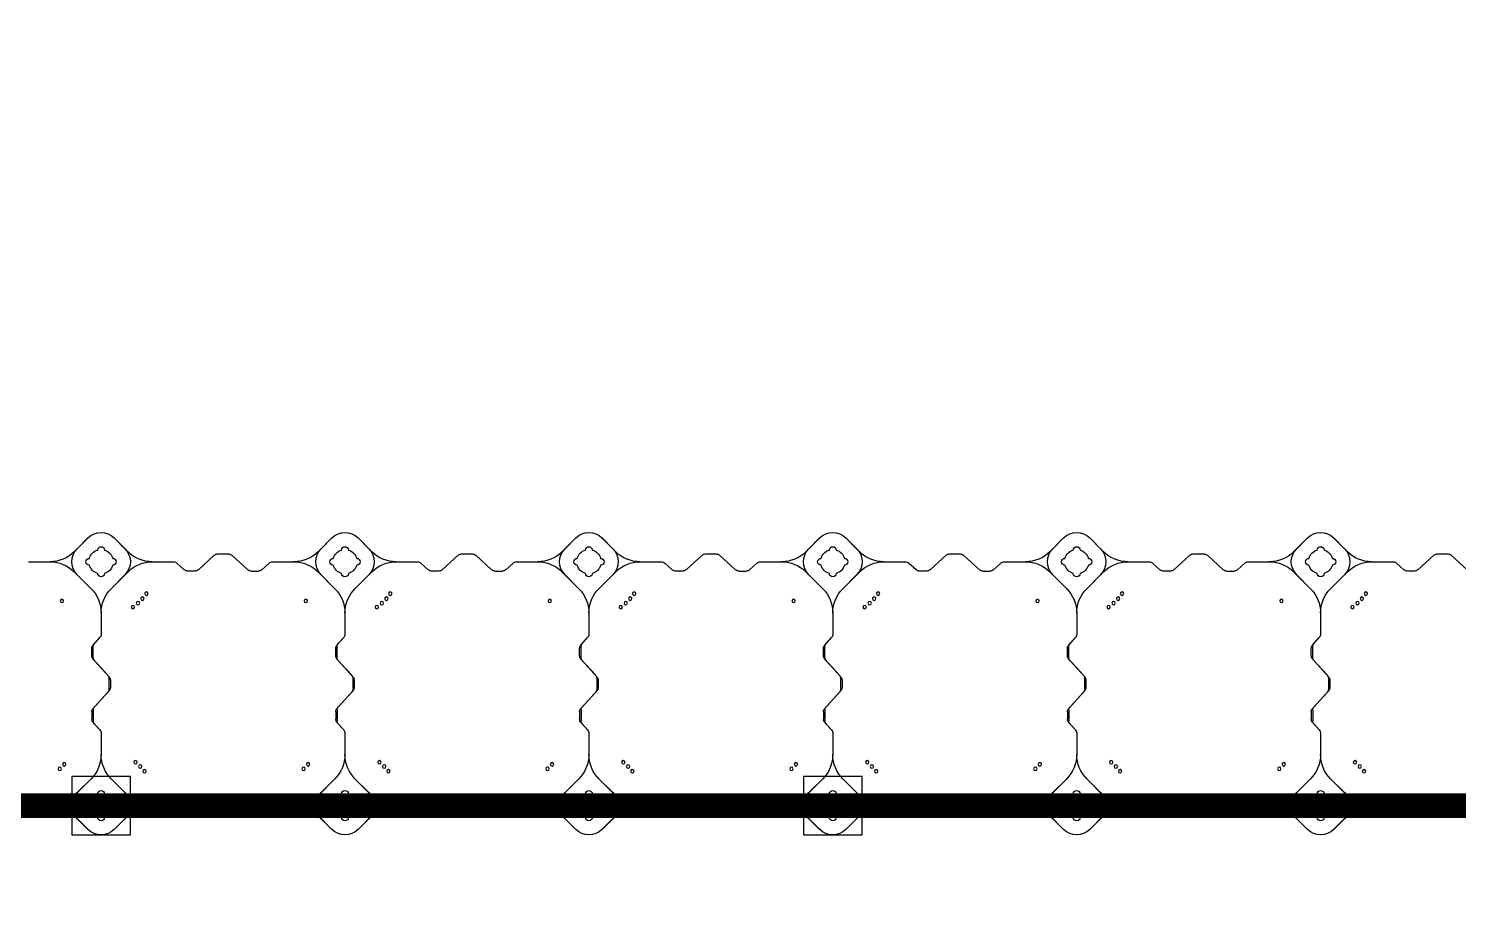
# Model space of a CAD drawing. Header units: millimetres. Extents: x -1612139 to -1260738, y 1141106 to 1536160.
# Drawn here: x -1284550 to -1281618, y 1185696 to 1187524 of the extents above; entities that cross this region are included whole.
import ezdxf

# ---------------------------------------------------------------- set-up
doc = ezdxf.new("R2010")
doc.units = ezdxf.units.MM
doc.header["$LTSCALE"] = 10
doc.layers.get('0').update_dxf_attribs({"linetype": 'CONTINUOUS'})
doc.layers.add('W-FLOAT_BOWL浮筒', color=253, linetype='CONTINUOUS')

# ---------------------------------------------------------------- blocks, each defined once
blk = doc.blocks.new('橙色')
at = {"layer": 'W-FLOAT_BOWL浮筒', "color": 30}
for p, q in [((2973.2, 548.8), (2944.8, 520.5)), ((2951.2, 526.9), (2973.1, 548.8)), ((3026.8, 548.8), (3055.2, 520.5)), ((3026.9, 548.8), (3048.8, 526.9)), ((3473.2, 548.8), (3444.8, 520.5)), ((3451.2, 526.9), (3473.1, 548.8)), ((3526.8, 548.8), (3555.2, 520.5)), ((3526.9, 548.8), (3548.8, 526.9)), ((3973.2, 548.8), (3944.8, 520.5)), ((3951.2, 526.9), (3973.1, 548.8)), ((4026.8, 548.8), (4055.2, 520.5)), ((4026.9, 548.8), (4048.8, 526.9)), ((4473.2, 548.8), (4444.8, 520.5)), ((4451.2, 526.9), (4473.1, 548.8)), ((4526.8, 548.8), (4555.2, 520.5)), ((4526.9, 548.8), (4548.8, 526.9)), ((4973.2, 548.8), (4944.8, 520.5)), ((4951.2, 526.9), (4973.1, 548.8)), ((5026.8, 548.8), (5055.2, 520.5)), ((5026.9, 548.8), (5048.8, 526.9)), ((5473.2, 548.8), (5444.8, 520.5)), ((5451.2, 526.9), (5473.1, 548.8)), ((5526.8, 548.8), (5555.2, 520.5)), ((5526.9, 548.8), (5548.8, 526.9)), ((2851.5, 500), (2895.3, 500)), ((3104.6, 500), (3148.5, 500)), ((3167.1, 513.4), (3155.3, 502.6)), ((3196.1, 516), (3173.9, 516)), ((3202.9, 513.4), (3235.6, 483.6)), ((3297.1, 513.4), (3264.4, 483.6)), ((3303.9, 516), (3326.1, 516)), ((3332.9, 513.4), (3344.7, 502.6)), ((3351.5, 500), (3395.3, 500)), ((3604.6, 500), (3648.5, 500)), ((3667.1, 513.4), (3655.3, 502.6)), ((3696.1, 516), (3673.9, 516)), ((3702.9, 513.4), (3735.6, 483.6)), ((3797.1, 513.4), (3764.4, 483.6)), ((3803.9, 516), (3826.1, 516)), ((3832.9, 513.4), (3844.7, 502.6)), ((3851.5, 500), (3895.3, 500)), ((4104.6, 500), (4148.5, 500)), ((4167.1, 513.4), (4155.3, 502.6)), ((4196.1, 516), (4173.9, 516)), ((4202.9, 513.4), (4235.6, 483.6)), ((4297.1, 513.4), (4264.4, 483.6)), ((4303.9, 516), (4326.1, 516)), ((4332.9, 513.4), (4344.7, 502.6)), ((4351.5, 500), (4395.3, 500)), ((4604.6, 500), (4648.5, 500)), ((4667.1, 513.4), (4655.3, 502.6)), ((4696.1, 516), (4673.9, 516)), ((4702.9, 513.4), (4735.6, 483.6)), ((4797.1, 513.4), (4764.4, 483.6)), ((4803.9, 516), (4826.1, 516)), ((4832.9, 513.4), (4844.7, 502.6)), ((4851.5, 500), (4895.3, 500)), ((5104.6, 500), (5148.5, 500)), ((5167.1, 513.4), (5155.3, 502.6)), ((5196.1, 516), (5173.9, 516)), ((5202.9, 513.4), (5235.6, 483.6)), ((5297.1, 513.4), (5264.4, 483.6)), ((5303.9, 516), (5326.1, 516)), ((5332.9, 513.4), (5344.7, 502.6)), ((5351.5, 500), (5395.3, 500)), ((5604.6, 500), (5648.5, 500)), ((5667.1, 513.4), (5655.3, 502.6)), ((5696.1, 516), (5673.9, 516)), ((5702.9, 513.4), (5735.6, 483.6)), ((5797.1, 513.4), (5764.4, 483.6)), ((2979.5, 444.8), (2944.8, 479.5)), ((2951.2, 473.2), (2979.5, 444.8)), ((3020.5, 444.8), (3055.2, 479.5)), ((3048.8, 473.2), (3020.5, 444.8)), ((3242.4, 481), (3257.6, 481)), ((3479.5, 444.8), (3444.8, 479.5)), ((3451.2, 473.2), (3479.5, 444.8)), ((3520.5, 444.8), (3555.2, 479.5)), ((3548.8, 473.2), (3520.5, 444.8)), ((3742.4, 481), (3757.6, 481)), ((3979.5, 444.8), (3944.8, 479.5)), ((3951.2, 473.2), (3979.5, 444.8)), ((4020.5, 444.8), (4055.2, 479.5)), ((4048.8, 473.2), (4020.5, 444.8)), ((4242.4, 481), (4257.6, 481)), ((4479.5, 444.8), (4444.8, 479.5)), ((4451.2, 473.2), (4479.5, 444.8)), ((4520.5, 444.8), (4555.2, 479.5)), ((4548.8, 473.2), (4520.5, 444.8)), ((4742.4, 481), (4757.6, 481)), ((4979.5, 444.8), (4944.8, 479.5)), ((4951.2, 473.2), (4979.5, 444.8)), ((5020.5, 444.8), (5055.2, 479.5)), ((5048.8, 473.2), (5020.5, 444.8)), ((5242.4, 481), (5257.6, 481)), ((5479.5, 444.8), (5444.8, 479.5)), ((5451.2, 473.2), (5479.5, 444.8)), ((5520.5, 444.8), (5555.2, 479.5)), ((5548.8, 473.2), (5520.5, 444.8)), ((5742.4, 481), (5757.6, 481)), ((3000, 351.3), (3000, 395.4)), ((3000, 351.5), (3000, 395.4)), ((3500, 351.3), (3500, 395.4)), ((3500, 351.5), (3500, 395.4)), ((4000, 351.3), (4000, 395.4)), ((4000, 351.5), (4000, 395.4)), ((4500, 351.3), (4500, 395.4)), ((4500, 351.5), (4500, 395.4)), ((5000, 351.3), (5000, 395.4)), ((5000, 351.5), (5000, 395.4)), ((5500, 351.3), (5500, 395.4)), ((5500, 351.5), (5500, 395.4)), ((2981, 307.4), (2981, 322.6)), ((2983.6, 329.4), (2997.4, 344.5)), ((2984, 303.9), (2984, 326.1)), ((2986.6, 332.9), (2997.4, 344.7)), ((3481, 307.4), (3481, 322.6)), ((3483.6, 329.4), (3497.4, 344.5)), ((3484, 303.9), (3484, 326.1)), ((3486.6, 332.9), (3497.4, 344.7)), ((3981, 307.4), (3981, 322.6)), ((3983.6, 329.4), (3997.4, 344.5)), ((3984, 303.9), (3984, 326.1)), ((3986.6, 332.9), (3997.4, 344.7)), ((4481, 307.4), (4481, 322.6)), ((4483.6, 329.4), (4497.4, 344.5)), ((4484, 303.9), (4484, 326.1)), ((4486.6, 332.9), (4497.4, 344.7)), ((4981, 307.4), (4981, 322.6)), ((4983.6, 329.4), (4997.4, 344.5)), ((4984, 303.9), (4984, 326.1)), ((4986.6, 332.9), (4997.4, 344.7)), ((5481, 307.4), (5481, 322.6)), ((5483.6, 329.4), (5497.4, 344.5)), ((5484, 303.9), (5484, 326.1)), ((5486.6, 332.9), (5497.4, 344.7)), ((2983.6, 300.6), (3013.4, 267.9)), ((2986.6, 297.1), (3016.4, 264.4)), ((3483.6, 300.6), (3513.4, 267.9)), ((3486.6, 297.1), (3516.4, 264.4)), ((3983.6, 300.6), (4013.4, 267.9)), ((3986.6, 297.1), (4016.4, 264.4)), ((4483.6, 300.6), (4513.4, 267.9)), ((4486.6, 297.1), (4516.4, 264.4)), ((4983.6, 300.6), (5013.4, 267.9)), ((4986.6, 297.1), (5016.4, 264.4)), ((5483.6, 300.6), (5513.4, 267.9)), ((5486.6, 297.1), (5516.4, 264.4)), ((2986.6, 202.9), (3016.4, 235.6)), ((3016, 238.9), (3016, 261.1)), ((3019, 242.4), (3019, 257.6)), ((3486.6, 202.9), (3516.4, 235.6)), ((3516, 238.9), (3516, 261.1)), ((3519, 242.4), (3519, 257.6)), ((3986.6, 202.9), (4016.4, 235.6)), ((4016, 238.9), (4016, 261.1)), ((4019, 242.4), (4019, 257.6)), ((4486.6, 202.9), (4516.4, 235.6)), ((4516, 238.9), (4516, 261.1)), ((4519, 242.4), (4519, 257.6)), ((4986.6, 202.9), (5016.4, 235.6)), ((5016, 238.9), (5016, 261.1)), ((5019, 242.4), (5019, 257.6)), ((5486.6, 202.9), (5516.4, 235.6)), ((5516, 238.9), (5516, 261.1)), ((5519, 242.4), (5519, 257.6)), ((2983.6, 199.4), (3013.4, 232.1)), ((3483.6, 199.4), (3513.4, 232.1)), ((3983.6, 199.4), (4013.4, 232.1)), ((4483.6, 199.4), (4513.4, 232.1)), ((4983.6, 199.4), (5013.4, 232.1)), ((5483.6, 199.4), (5513.4, 232.1)), ((2981, 192.6), (2981, 177.4)), ((2984, 196.1), (2984, 173.9)), ((3481, 192.6), (3481, 177.4)), ((3484, 196.1), (3484, 173.9)), ((3981, 192.6), (3981, 177.4)), ((3984, 196.1), (3984, 173.9)), ((4481, 192.6), (4481, 177.4)), ((4484, 196.1), (4484, 173.9)), ((4981, 192.6), (4981, 177.4)), ((4984, 196.1), (4984, 173.9)), ((5481, 192.6), (5481, 177.4)), ((5484, 196.1), (5484, 173.9)), ((2983.6, 170.6), (2997.4, 155.5)), ((2986.6, 167.1), (2997.4, 155.3)), ((3000, 104.7), (3000, 148.7)), ((3000, 104.7), (3000, 148.5)), ((3483.6, 170.6), (3497.4, 155.5)), ((3486.6, 167.1), (3497.4, 155.3)), ((3500, 104.7), (3500, 148.7)), ((3500, 104.7), (3500, 148.5)), ((3983.6, 170.6), (3997.4, 155.5)), ((3986.6, 167.1), (3997.4, 155.3)), ((4000, 104.7), (4000, 148.7)), ((4000, 104.7), (4000, 148.5)), ((4483.6, 170.6), (4497.4, 155.5)), ((4486.6, 167.1), (4497.4, 155.3)), ((4500, 104.7), (4500, 148.7)), ((4500, 104.7), (4500, 148.5)), ((4983.6, 170.6), (4997.4, 155.5)), ((4986.6, 167.1), (4997.4, 155.3)), ((5000, 104.7), (5000, 148.7)), ((5000, 104.7), (5000, 148.5)), ((5483.6, 170.6), (5497.4, 155.5)), ((5486.6, 167.1), (5497.4, 155.3)), ((5500, 104.7), (5500, 148.7)), ((5500, 104.7), (5500, 148.5)), ((2944.8, 20.5), (2979.5, 55.2)), ((2951.2, 26.8), (2979.5, 55.2)), ((3048.8, 26.8), (3020.5, 55.2)), ((3055.2, 20.5), (3020.5, 55.2)), ((3444.8, 20.5), (3479.5, 55.2)), ((3451.2, 26.8), (3479.5, 55.2)), ((3548.8, 26.8), (3520.5, 55.2)), ((3555.2, 20.5), (3520.5, 55.2)), ((3944.8, 20.5), (3979.5, 55.2)), ((3951.2, 26.8), (3979.5, 55.2)), ((4048.8, 26.8), (4020.5, 55.2)), ((4055.2, 20.5), (4020.5, 55.2)), ((4444.8, 20.5), (4479.5, 55.2)), ((4451.2, 26.8), (4479.5, 55.2)), ((4548.8, 26.8), (4520.5, 55.2)), ((4555.2, 20.5), (4520.5, 55.2)), ((4944.8, 20.5), (4979.5, 55.2)), ((4951.2, 26.8), (4979.5, 55.2)), ((5048.8, 26.8), (5020.5, 55.2)), ((5055.2, 20.5), (5020.5, 55.2)), ((5444.8, 20.5), (5479.5, 55.2)), ((5451.2, 26.8), (5479.5, 55.2)), ((5548.8, 26.8), (5520.5, 55.2)), ((5555.2, 20.5), (5520.5, 55.2)), ((2851.3, 0), (2895.3, 0)), ((3104.6, 0), (3148.7, 0)), ((3170.6, 16.4), (3155.5, 2.6)), ((3192.6, 19), (3177.4, 19)), ((3199.4, 16.4), (3232.1, -13.4)), ((3300.6, 16.4), (3267.9, -13.4)), ((3307.4, 19), (3322.6, 19)), ((3329.4, 16.4), (3344.5, 2.6)), ((3351.3, 0), (3395.3, 0)), ((3604.6, 0), (3648.7, 0)), ((3670.6, 16.4), (3655.5, 2.6)), ((3692.6, 19), (3677.4, 19)), ((3699.4, 16.4), (3732.1, -13.4)), ((3800.6, 16.4), (3767.9, -13.4)), ((3807.4, 19), (3822.6, 19)), ((3829.4, 16.4), (3844.5, 2.6)), ((3851.3, 0), (3895.3, 0)), ((4104.6, 0), (4148.7, 0)), ((4170.6, 16.4), (4155.5, 2.6)), ((4192.6, 19), (4177.4, 19)), ((4199.4, 16.4), (4232.1, -13.4)), ((4300.6, 16.4), (4267.9, -13.4)), ((4307.4, 19), (4322.6, 19)), ((4329.4, 16.4), (4344.5, 2.6)), ((4351.3, 0), (4395.3, 0)), ((4604.6, 0), (4648.7, 0)), ((4670.6, 16.4), (4655.5, 2.6)), ((4692.6, 19), (4677.4, 19)), ((4699.4, 16.4), (4732.1, -13.4)), ((4800.6, 16.4), (4767.9, -13.4)), ((4807.4, 19), (4822.6, 19)), ((4829.4, 16.4), (4844.5, 2.6)), ((4851.3, 0), (4895.3, 0)), ((5104.6, 0), (5148.7, 0)), ((5170.6, 16.4), (5155.5, 2.6)), ((5192.6, 19), (5177.4, 19)), ((5199.4, 16.4), (5232.1, -13.4)), ((5300.6, 16.4), (5267.9, -13.4)), ((5307.4, 19), (5322.6, 19)), ((5329.4, 16.4), (5344.5, 2.6)), ((5351.3, 0), (5395.3, 0)), ((5604.6, 0), (5648.7, 0)), ((5670.6, 16.4), (5655.5, 2.6)), ((5692.6, 19), (5677.4, 19)), ((5699.4, 16.4), (5732.1, -13.4)), ((5800.6, 16.4), (5767.9, -13.4)), ((2973.2, -48.8), (2944.8, -20.5)), ((2973.1, -48.8), (2951.2, -26.9)), ((3026.8, -48.8), (3055.2, -20.5)), ((3048.8, -26.9), (3026.9, -48.8)), ((3238.9, -16), (3261.1, -16)), ((3473.2, -48.8), (3444.8, -20.5)), ((3473.1, -48.8), (3451.2, -26.9)), ((3526.8, -48.8), (3555.2, -20.5)), ((3548.8, -26.9), (3526.9, -48.8)), ((3738.9, -16), (3761.1, -16)), ((3973.2, -48.8), (3944.8, -20.5)), ((3973.1, -48.8), (3951.2, -26.9)), ((4026.8, -48.8), (4055.2, -20.5)), ((4048.8, -26.9), (4026.9, -48.8)), ((4238.9, -16), (4261.1, -16)), ((4473.2, -48.8), (4444.8, -20.5)), ((4473.1, -48.8), (4451.2, -26.9)), ((4526.8, -48.8), (4555.2, -20.5)), ((4548.8, -26.9), (4526.9, -48.8)), ((4738.9, -16), (4761.1, -16)), ((4973.2, -48.8), (4944.8, -20.5)), ((4973.1, -48.8), (4951.2, -26.9)), ((5026.8, -48.8), (5055.2, -20.5)), ((5048.8, -26.9), (5026.9, -48.8)), ((5238.9, -16), (5261.1, -16)), ((5473.2, -48.8), (5444.8, -20.5)), ((5473.1, -48.8), (5451.2, -26.9)), ((5526.8, -48.8), (5555.2, -20.5)), ((5548.8, -26.9), (5526.9, -48.8)), ((5738.9, -16), (5761.1, -16))]:
    blk.add_line(p, q, dxfattribs=at)
for centre in [(2915.2, 424.4), (2924.4, 415.2), (3070.6, 411), (3080.3, 419.7), (3089, 429.4), (3415.2, 424.4), (3424.4, 415.2), (3570.6, 411), (3580.3, 419.7), (3589, 429.4), (3915.2, 424.4), (3924.4, 415.2), (4070.6, 411), (4080.3, 419.7), (4089, 429.4), (4415.2, 424.4), (4424.4, 415.2), (4570.6, 411), (4580.3, 419.7), (4589, 429.4), (4915.2, 424.4), (4924.4, 415.2), (5070.6, 411), (5080.3, 419.7), (5089, 429.4), (5415.2, 424.4), (5424.4, 415.2), (5570.6, 411), (5580.3, 419.7), (5589, 429.4), (3065.3, 92.9), (3075.6, 84.8), (3565.3, 92.9), (3575.6, 84.8), (4065.3, 92.9), (4075.6, 84.8), (4565.3, 92.9), (4575.6, 84.8), (5065.3, 92.9), (5075.6, 84.8), (5565.3, 92.9), (5575.6, 84.8), (2919.7, 80.3), (3084.8, 75.6), (3092.9, 65.3), (3419.7, 80.3), (3584.8, 75.6), (3592.9, 65.3), (3919.7, 80.3), (4084.8, 75.6), (4092.9, 65.3), (4419.7, 80.3), (4584.8, 75.6), (4592.9, 65.3), (4919.7, 80.3), (5084.8, 75.6), (5092.9, 65.3), (5419.7, 80.3), (5584.8, 75.6), (5592.9, 65.3)]:
    blk.add_circle(centre, 3.5, dxfattribs=at)
for centre, radius, start, end in [((3000, 522), 38, 45, 135), ((3000, 522), 38, 45, 135), ((3500, 522), 38, 45, 135), ((3500, 522), 38, 45, 135), ((4000, 522), 38, 45, 135), ((4000, 522), 38, 45, 135), ((4500, 522), 38, 45, 135), ((4500, 522), 38, 45, 135), ((5000, 522), 38, 45, 135), ((5000, 522), 38, 45, 135), ((5500, 522), 38, 45, 135), ((5500, 522), 38, 45, 135), ((3000, 524), 7, 0, 180), ((3000, 524), 7, 0, 180), ((3500, 524), 7, 0, 180), ((3500, 524), 7, 0, 180), ((4000, 524), 7, 0, 180), ((4000, 524), 7, 0, 180), ((4500, 524), 7, 0, 180), ((4500, 524), 7, 0, 180), ((5000, 524), 7, 0, 180), ((5000, 524), 7, 0, 180), ((5500, 524), 7, 0, 180), ((5500, 524), 7, 0, 180), ((2851.5, 510), 10, 227.7263, 270), ((2895.3, 570), 70, 270, 315), ((2895.3, 430), 70, 45, 90), ((2978, 500), 38, 135, 225), ((2976, 500), 7, 90, 270), ((2976, 500), 7, 90, 270), ((3000, 500), 25, 106.2602, 163.7398), ((3000, 500), 25, 106.2602, 163.7398), ((3000, 500), 25, 16.2602, 73.7398), ((3000, 500), 25, 16.2602, 73.7398), ((3024, 500), 7, 270, 90), ((3024, 500), 7, 270, 90), ((3022, 500), 38, 315, 45), ((3104.7, 570), 70, 225, 270), ((3104.7, 430), 70, 90, 135), ((3148.5, 510), 10, 270, 312.2737), ((3173.9, 506), 10, 90, 132.2737), ((3196.1, 506), 10, 47.7263, 90), ((3303.9, 506), 10, 90, 132.2737), ((3326.1, 506), 10, 47.7263, 90), ((3351.5, 510), 10, 227.7263, 270), ((3395.3, 570), 70, 270, 315), ((3395.3, 430), 70, 45, 90), ((3478, 500), 38, 135, 225), ((3476, 500), 7, 90, 270), ((3476, 500), 7, 90, 270), ((3500, 500), 25, 106.2602, 163.7398), ((3500, 500), 25, 106.2602, 163.7398), ((3500, 500), 25, 16.2602, 73.7398), ((3500, 500), 25, 16.2602, 73.7398), ((3524, 500), 7, 270, 90), ((3524, 500), 7, 270, 90), ((3522, 500), 38, 315, 45), ((3604.7, 570), 70, 225, 270), ((3604.7, 430), 70, 90, 135), ((3648.5, 510), 10, 270, 312.2737), ((3673.9, 506), 10, 90, 132.2737), ((3696.1, 506), 10, 47.7263, 90), ((3803.9, 506), 10, 90, 132.2737), ((3826.1, 506), 10, 47.7263, 90), ((3851.5, 510), 10, 227.7263, 270), ((3895.3, 570), 70, 270, 315), ((3895.3, 430), 70, 45, 90), ((3978, 500), 38, 135, 225), ((3976, 500), 7, 90, 270), ((3976, 500), 7, 90, 270), ((4000, 500), 25, 106.2602, 163.7398), ((4000, 500), 25, 106.2602, 163.7398), ((4000, 500), 25, 16.2602, 73.7398), ((4000, 500), 25, 16.2602, 73.7398), ((4024, 500), 7, 270, 90), ((4024, 500), 7, 270, 90), ((4022, 500), 38, 315, 45), ((4104.7, 570), 70, 225, 270), ((4104.7, 430), 70, 90, 135), ((4148.5, 510), 10, 270, 312.2737), ((4173.9, 506), 10, 90, 132.2737), ((4196.1, 506), 10, 47.7263, 90), ((4303.9, 506), 10, 90, 132.2737), ((4326.1, 506), 10, 47.7263, 90), ((4351.5, 510), 10, 227.7263, 270), ((4395.3, 570), 70, 270, 315), ((4395.3, 430), 70, 45, 90), ((4478, 500), 38, 135, 225), ((4476, 500), 7, 90, 270), ((4476, 500), 7, 90, 270), ((4500, 500), 25, 106.2602, 163.7398), ((4500, 500), 25, 106.2602, 163.7398), ((4500, 500), 25, 16.2602, 73.7398), ((4500, 500), 25, 16.2602, 73.7398), ((4524, 500), 7, 270, 90), ((4524, 500), 7, 270, 90), ((4522, 500), 38, 315, 45), ((4604.7, 570), 70, 225, 270), ((4604.7, 430), 70, 90, 135), ((4648.5, 510), 10, 270, 312.2737), ((4673.9, 506), 10, 90, 132.2737), ((4696.1, 506), 10, 47.7263, 90), ((4803.9, 506), 10, 90, 132.2737), ((4826.1, 506), 10, 47.7263, 90), ((4851.5, 510), 10, 227.7263, 270), ((4895.3, 570), 70, 270, 315), ((4895.3, 430), 70, 45, 90), ((4978, 500), 38, 135, 225), ((4976, 500), 7, 90, 270), ((4976, 500), 7, 90, 270), ((5000, 500), 25, 106.2602, 163.7398), ((5000, 500), 25, 106.2602, 163.7398), ((5000, 500), 25, 16.2602, 73.7398), ((5000, 500), 25, 16.2602, 73.7398), ((5024, 500), 7, 270, 90), ((5024, 500), 7, 270, 90), ((5022, 500), 38, 315, 45), ((5104.7, 570), 70, 225, 270), ((5104.7, 430), 70, 90, 135), ((5148.5, 510), 10, 270, 312.2737), ((5173.9, 506), 10, 90, 132.2737), ((5196.1, 506), 10, 47.7263, 90), ((5303.9, 506), 10, 90, 132.2737), ((5326.1, 506), 10, 47.7263, 90), ((5351.5, 510), 10, 227.7263, 270), ((5395.3, 570), 70, 270, 315), ((5395.3, 430), 70, 45, 90), ((5478, 500), 38, 135, 225), ((5476, 500), 7, 90, 270), ((5476, 500), 7, 90, 270), ((5500, 500), 25, 106.2602, 163.7398), ((5500, 500), 25, 106.2602, 163.7398), ((5500, 500), 25, 16.2602, 73.7398), ((5500, 500), 25, 16.2602, 73.7398), ((5524, 500), 7, 270, 90), ((5524, 500), 7, 270, 90), ((5522, 500), 38, 315, 45), ((5604.7, 570), 70, 225, 270), ((5604.7, 430), 70, 90, 135), ((5648.5, 510), 10, 270, 312.2737), ((5673.9, 506), 10, 90, 132.2737), ((5696.1, 506), 10, 47.7263, 90), ((3000, 500), 25, 196.2602, 253.7398), ((3000, 500), 25, 196.2602, 253.7398), ((3000, 476), 7, 180, 0), ((3000, 476), 7, 180, 0), ((3000, 500), 25, 286.2602, 343.7398), ((3000, 500), 25, 286.2602, 343.7398), ((3242.4, 491), 10, 227.7263, 270), ((3257.6, 491), 10, 270, 312.2737), ((3500, 500), 25, 196.2602, 253.7398), ((3500, 500), 25, 196.2602, 253.7398), ((3500, 476), 7, 180, 0), ((3500, 476), 7, 180, 0), ((3500, 500), 25, 286.2602, 343.7398), ((3500, 500), 25, 286.2602, 343.7398), ((3742.4, 491), 10, 227.7263, 270), ((3757.6, 491), 10, 270, 312.2737), ((4000, 500), 25, 196.2602, 253.7398), ((4000, 500), 25, 196.2602, 253.7398), ((4000, 476), 7, 180, 0), ((4000, 476), 7, 180, 0), ((4000, 500), 25, 286.2602, 343.7398), ((4000, 500), 25, 286.2602, 343.7398), ((4242.4, 491), 10, 227.7263, 270), ((4257.6, 491), 10, 270, 312.2737), ((4500, 500), 25, 196.2602, 253.7398), ((4500, 500), 25, 196.2602, 253.7398), ((4500, 476), 7, 180, 0), ((4500, 476), 7, 180, 0), ((4500, 500), 25, 286.2602, 343.7398), ((4500, 500), 25, 286.2602, 343.7398), ((4742.4, 491), 10, 227.7263, 270), ((4757.6, 491), 10, 270, 312.2737), ((5000, 500), 25, 196.2602, 253.7398), ((5000, 500), 25, 196.2602, 253.7398), ((5000, 476), 7, 180, 0), ((5000, 476), 7, 180, 0), ((5000, 500), 25, 286.2602, 343.7398), ((5000, 500), 25, 286.2602, 343.7398), ((5242.4, 491), 10, 227.7263, 270), ((5257.6, 491), 10, 270, 312.2737), ((5500, 500), 25, 196.2602, 253.7398), ((5500, 500), 25, 196.2602, 253.7398), ((5500, 476), 7, 180, 0), ((5500, 476), 7, 180, 0), ((5500, 500), 25, 286.2602, 343.7398), ((5500, 500), 25, 286.2602, 343.7398), ((5742.4, 491), 10, 227.7263, 270), ((5757.6, 491), 10, 270, 312.2737), ((2930, 395.3), 70, 0, 45), ((2930, 395.3), 70, 0, 45), ((3070, 395.3), 70, 135, 180), ((3070, 395.3), 70, 135, 180), ((3430, 395.3), 70, 0, 45), ((3430, 395.3), 70, 0, 45), ((3570, 395.3), 70, 135, 180), ((3570, 395.3), 70, 135, 180), ((3930, 395.3), 70, 0, 45), ((3930, 395.3), 70, 0, 45), ((4070, 395.3), 70, 135, 180), ((4070, 395.3), 70, 135, 180), ((4430, 395.3), 70, 0, 45), ((4430, 395.3), 70, 0, 45), ((4570, 395.3), 70, 135, 180), ((4570, 395.3), 70, 135, 180), ((4930, 395.3), 70, 0, 45), ((4930, 395.3), 70, 0, 45), ((5070, 395.3), 70, 135, 180), ((5070, 395.3), 70, 135, 180), ((5430, 395.3), 70, 0, 45), ((5430, 395.3), 70, 0, 45), ((5570, 395.3), 70, 135, 180), ((5570, 395.3), 70, 135, 180), ((2991, 322.6), 10, 137.7263, 180), ((2994, 326.1), 10, 137.7263, 180), ((2990, 351.5), 10, 317.7263, 0), ((2990, 351.3), 10, 317.7263, 0), ((3491, 322.6), 10, 137.7263, 180), ((3494, 326.1), 10, 137.7263, 180), ((3490, 351.5), 10, 317.7263, 0), ((3490, 351.3), 10, 317.7263, 0), ((3991, 322.6), 10, 137.7263, 180), ((3994, 326.1), 10, 137.7263, 180), ((3990, 351.5), 10, 317.7263, 0), ((3990, 351.3), 10, 317.7263, 0), ((4491, 322.6), 10, 137.7263, 180), ((4494, 326.1), 10, 137.7263, 180), ((4490, 351.5), 10, 317.7263, 0), ((4490, 351.3), 10, 317.7263, 0), ((4991, 322.6), 10, 137.7263, 180), ((4994, 326.1), 10, 137.7263, 180), ((4990, 351.5), 10, 317.7263, 0), ((4990, 351.3), 10, 317.7263, 0), ((5491, 322.6), 10, 137.7263, 180), ((5494, 326.1), 10, 137.7263, 180), ((5490, 351.5), 10, 317.7263, 0), ((5490, 351.3), 10, 317.7263, 0), ((2991, 307.4), 10, 180, 222.2737), ((2994, 303.9), 10, 180, 222.2737), ((3491, 307.4), 10, 180, 222.2737), ((3494, 303.9), 10, 180, 222.2737), ((3991, 307.4), 10, 180, 222.2737), ((3994, 303.9), 10, 180, 222.2737), ((4491, 307.4), 10, 180, 222.2737), ((4494, 303.9), 10, 180, 222.2737), ((4991, 307.4), 10, 180, 222.2737), ((4994, 303.9), 10, 180, 222.2737), ((5491, 307.4), 10, 180, 222.2737), ((5494, 303.9), 10, 180, 222.2737), ((3006, 261.1), 10, 0, 42.2737), ((3009, 257.6), 10, 0, 42.2737), ((3506, 261.1), 10, 0, 42.2737), ((3509, 257.6), 10, 0, 42.2737), ((4006, 261.1), 10, 0, 42.2737), ((4009, 257.6), 10, 0, 42.2737), ((4506, 261.1), 10, 0, 42.2737), ((4509, 257.6), 10, 0, 42.2737), ((5006, 261.1), 10, 0, 42.2737), ((5009, 257.6), 10, 0, 42.2737), ((5506, 261.1), 10, 0, 42.2737), ((5509, 257.6), 10, 0, 42.2737), ((3006, 238.9), 10, 317.7263, 0), ((3009, 242.4), 10, 317.7263, 0), ((3506, 238.9), 10, 317.7263, 0), ((3509, 242.4), 10, 317.7263, 0), ((4006, 238.9), 10, 317.7263, 0), ((4009, 242.4), 10, 317.7263, 0), ((4506, 238.9), 10, 317.7263, 0), ((4509, 242.4), 10, 317.7263, 0), ((5006, 238.9), 10, 317.7263, 0), ((5009, 242.4), 10, 317.7263, 0), ((5506, 238.9), 10, 317.7263, 0), ((5509, 242.4), 10, 317.7263, 0), ((2991, 192.6), 10, 137.7263, 180), ((2991, 177.4), 10, 180, 222.2737), ((2994, 196.1), 10, 137.7263, 180), ((3491, 192.6), 10, 137.7263, 180), ((3491, 177.4), 10, 180, 222.2737), ((3494, 196.1), 10, 137.7263, 180), ((3991, 192.6), 10, 137.7263, 180), ((3991, 177.4), 10, 180, 222.2737), ((3994, 196.1), 10, 137.7263, 180), ((4491, 192.6), 10, 137.7263, 180), ((4491, 177.4), 10, 180, 222.2737), ((4494, 196.1), 10, 137.7263, 180), ((4991, 192.6), 10, 137.7263, 180), ((4991, 177.4), 10, 180, 222.2737), ((4994, 196.1), 10, 137.7263, 180), ((5491, 192.6), 10, 137.7263, 180), ((5491, 177.4), 10, 180, 222.2737), ((5494, 196.1), 10, 137.7263, 180), ((2994, 173.9), 10, 180, 222.2737), ((2990, 148.7), 10, 0, 42.2737), ((2990, 148.5), 10, 0, 42.2737), ((3494, 173.9), 10, 180, 222.2737), ((3490, 148.7), 10, 0, 42.2737), ((3490, 148.5), 10, 0, 42.2737), ((3994, 173.9), 10, 180, 222.2737), ((3990, 148.7), 10, 0, 42.2737), ((3990, 148.5), 10, 0, 42.2737), ((4494, 173.9), 10, 180, 222.2737), ((4490, 148.7), 10, 0, 42.2737), ((4490, 148.5), 10, 0, 42.2737), ((4994, 173.9), 10, 180, 222.2737), ((4990, 148.7), 10, 0, 42.2737), ((4990, 148.5), 10, 0, 42.2737), ((5494, 173.9), 10, 180, 222.2737), ((5490, 148.7), 10, 0, 42.2737), ((5490, 148.5), 10, 0, 42.2737), ((2930, 104.7), 70, 315, 0), ((2930, 104.7), 70, 315, 0), ((3070, 104.7), 70, 180, 225), ((3070, 104.7), 70, 180, 225), ((3430, 104.7), 70, 315, 0), ((3430, 104.7), 70, 315, 0), ((3570, 104.7), 70, 180, 225), ((3570, 104.7), 70, 180, 225), ((3930, 104.7), 70, 315, 0), ((3930, 104.7), 70, 315, 0), ((4070, 104.7), 70, 180, 225), ((4070, 104.7), 70, 180, 225), ((4430, 104.7), 70, 315, 0), ((4430, 104.7), 70, 315, 0), ((4570, 104.7), 70, 180, 225), ((4570, 104.7), 70, 180, 225), ((4930, 104.7), 70, 315, 0), ((4930, 104.7), 70, 315, 0), ((5070, 104.7), 70, 180, 225), ((5070, 104.7), 70, 180, 225), ((5430, 104.7), 70, 315, 0), ((5430, 104.7), 70, 315, 0), ((5570, 104.7), 70, 180, 225), ((5570, 104.7), 70, 180, 225), ((3000, 24), 7, 0, 180), ((3000, 24), 7, 0, 180), ((3500, 24), 7, 0, 180), ((3500, 24), 7, 0, 180), ((4000, 24), 7, 0, 180), ((4000, 24), 7, 0, 180), ((4500, 24), 7, 0, 180), ((4500, 24), 7, 0, 180), ((5000, 24), 7, 0, 180), ((5000, 24), 7, 0, 180), ((5500, 24), 7, 0, 180), ((5500, 24), 7, 0, 180), ((2895.3, 70), 70, 270, 315), ((2895.3, -70), 70, 45, 90), ((2978, 0), 38, 135, 225), ((2976, 0), 7, 90, 270), ((2976, 0), 7, 90, 270), ((3000, 0), 25, 106.2602, 163.7398), ((3000, 0), 25, 106.2602, 163.7398), ((3000, 0), 25, 16.2602, 73.7398), ((3000, 0), 25, 16.2602, 73.7398), ((3024, 0), 7, 270, 90), ((3024, 0), 7, 270, 90), ((3022, 0), 38, 315, 45), ((3104.7, 70), 70, 225, 270), ((3104.7, -70), 70, 90, 135), ((3148.7, 10), 10, 270, 312.2737), ((3177.4, 9), 10, 90, 132.2737), ((3192.6, 9), 10, 47.7263, 90), ((3307.4, 9), 10, 90, 132.2737), ((3322.6, 9), 10, 47.7263, 90), ((3351.3, 10), 10, 227.7263, 270), ((3395.3, 70), 70, 270, 315), ((3395.3, -70), 70, 45, 90), ((3478, 0), 38, 135, 225), ((3476, 0), 7, 90, 270), ((3476, 0), 7, 90, 270), ((3500, 0), 25, 106.2602, 163.7398), ((3500, 0), 25, 106.2602, 163.7398), ((3500, 0), 25, 16.2602, 73.7398), ((3500, 0), 25, 16.2602, 73.7398), ((3524, 0), 7, 270, 90), ((3524, 0), 7, 270, 90), ((3522, 0), 38, 315, 45), ((3604.7, 70), 70, 225, 270), ((3604.7, -70), 70, 90, 135), ((3648.7, 10), 10, 270, 312.2737), ((3677.4, 9), 10, 90, 132.2737), ((3692.6, 9), 10, 47.7263, 90), ((3807.4, 9), 10, 90, 132.2737), ((3822.6, 9), 10, 47.7263, 90), ((3851.3, 10), 10, 227.7263, 270), ((3895.3, 70), 70, 270, 315), ((3895.3, -70), 70, 45, 90), ((3978, 0), 38, 135, 225), ((3976, 0), 7, 90, 270), ((3976, 0), 7, 90, 270), ((4000, 0), 25, 106.2602, 163.7398), ((4000, 0), 25, 106.2602, 163.7398), ((4000, 0), 25, 16.2602, 73.7398), ((4000, 0), 25, 16.2602, 73.7398), ((4024, 0), 7, 270, 90), ((4024, 0), 7, 270, 90), ((4022, 0), 38, 315, 45), ((4104.7, 70), 70, 225, 270), ((4104.7, -70), 70, 90, 135), ((4148.7, 10), 10, 270, 312.2737), ((4177.4, 9), 10, 90, 132.2737), ((4192.6, 9), 10, 47.7263, 90), ((4307.4, 9), 10, 90, 132.2737), ((4322.6, 9), 10, 47.7263, 90), ((4351.3, 10), 10, 227.7263, 270), ((4395.3, 70), 70, 270, 315), ((4395.3, -70), 70, 45, 90), ((4478, 0), 38, 135, 225), ((4476, 0), 7, 90, 270), ((4476, 0), 7, 90, 270), ((4500, 0), 25, 106.2602, 163.7398), ((4500, 0), 25, 106.2602, 163.7398), ((4500, 0), 25, 16.2602, 73.7398), ((4500, 0), 25, 16.2602, 73.7398), ((4524, 0), 7, 270, 90), ((4524, 0), 7, 270, 90), ((4522, 0), 38, 315, 45), ((4604.7, 70), 70, 225, 270), ((4604.7, -70), 70, 90, 135), ((4648.7, 10), 10, 270, 312.2737), ((4677.4, 9), 10, 90, 132.2737), ((4692.6, 9), 10, 47.7263, 90), ((4807.4, 9), 10, 90, 132.2737), ((4822.6, 9), 10, 47.7263, 90), ((4851.3, 10), 10, 227.7263, 270), ((4895.3, 70), 70, 270, 315), ((4895.3, -70), 70, 45, 90), ((4978, 0), 38, 135, 225), ((4976, 0), 7, 90, 270), ((4976, 0), 7, 90, 270), ((5000, 0), 25, 106.2602, 163.7398), ((5000, 0), 25, 106.2602, 163.7398), ((5000, 0), 25, 16.2602, 73.7398), ((5000, 0), 25, 16.2602, 73.7398), ((5024, 0), 7, 270, 90), ((5024, 0), 7, 270, 90), ((5022, 0), 38, 315, 45), ((5104.7, 70), 70, 225, 270), ((5104.7, -70), 70, 90, 135), ((5148.7, 10), 10, 270, 312.2737), ((5177.4, 9), 10, 90, 132.2737), ((5192.6, 9), 10, 47.7263, 90), ((5307.4, 9), 10, 90, 132.2737), ((5322.6, 9), 10, 47.7263, 90), ((5351.3, 10), 10, 227.7263, 270), ((5395.3, 70), 70, 270, 315), ((5395.3, -70), 70, 45, 90), ((5478, 0), 38, 135, 225), ((5476, 0), 7, 90, 270), ((5476, 0), 7, 90, 270), ((5500, 0), 25, 106.2602, 163.7398), ((5500, 0), 25, 106.2602, 163.7398), ((5500, 0), 25, 16.2602, 73.7398), ((5500, 0), 25, 16.2602, 73.7398), ((5524, 0), 7, 270, 90), ((5524, 0), 7, 270, 90), ((5522, 0), 38, 315, 45), ((5604.7, 70), 70, 225, 270), ((5604.7, -70), 70, 90, 135), ((5648.7, 10), 10, 270, 312.2737), ((5677.4, 9), 10, 90, 132.2737), ((5692.6, 9), 10, 47.7263, 90), ((3000, 0), 25, 196.2602, 253.7398), ((3000, 0), 25, 196.2602, 253.7398), ((3000, -24), 7, 180, 0), ((3000, -24), 7, 180, 0), ((3000, 0), 25, 286.2602, 343.7398), ((3000, 0), 25, 286.2602, 343.7398), ((3238.9, -6), 10, 227.7263, 270), ((3261.1, -6), 10, 270, 312.2737), ((3500, 0), 25, 196.2602, 253.7398), ((3500, 0), 25, 196.2602, 253.7398), ((3500, -24), 7, 180, 0), ((3500, -24), 7, 180, 0), ((3500, 0), 25, 286.2602, 343.7398), ((3500, 0), 25, 286.2602, 343.7398), ((3738.9, -6), 10, 227.7263, 270), ((3761.1, -6), 10, 270, 312.2737), ((4000, 0), 25, 196.2602, 253.7398), ((4000, 0), 25, 196.2602, 253.7398), ((4000, -24), 7, 180, 0), ((4000, -24), 7, 180, 0), ((4000, 0), 25, 286.2602, 343.7398), ((4000, 0), 25, 286.2602, 343.7398), ((4238.9, -6), 10, 227.7263, 270), ((4261.1, -6), 10, 270, 312.2737), ((4500, 0), 25, 196.2602, 253.7398), ((4500, 0), 25, 196.2602, 253.7398), ((4500, -24), 7, 180, 0), ((4500, -24), 7, 180, 0), ((4500, 0), 25, 286.2602, 343.7398), ((4500, 0), 25, 286.2602, 343.7398), ((4738.9, -6), 10, 227.7263, 270), ((4761.1, -6), 10, 270, 312.2737), ((5000, 0), 25, 196.2602, 253.7398), ((5000, 0), 25, 196.2602, 253.7398), ((5000, -24), 7, 180, 0), ((5000, -24), 7, 180, 0), ((5000, 0), 25, 286.2602, 343.7398), ((5000, 0), 25, 286.2602, 343.7398), ((5238.9, -6), 10, 227.7263, 270), ((5261.1, -6), 10, 270, 312.2737), ((5500, 0), 25, 196.2602, 253.7398), ((5500, 0), 25, 196.2602, 253.7398), ((5500, -24), 7, 180, 0), ((5500, -24), 7, 180, 0), ((5500, 0), 25, 286.2602, 343.7398), ((5500, 0), 25, 286.2602, 343.7398), ((5738.9, -6), 10, 227.7263, 270), ((5761.1, -6), 10, 270, 312.2737), ((3000, -22), 38, 225, 315), ((3000, -22), 38, 225, 315), ((3500, -22), 38, 225, 315), ((3500, -22), 38, 225, 315), ((4000, -22), 38, 225, 315), ((4000, -22), 38, 225, 315), ((4500, -22), 38, 225, 315), ((4500, -22), 38, 225, 315), ((5000, -22), 38, 225, 315), ((5000, -22), 38, 225, 315), ((5500, -22), 38, 225, 315), ((5500, -22), 38, 225, 315)]:
    blk.add_arc(centre, radius, start, end, dxfattribs=at)
blk = doc.blocks.new('LGZ')
at = {"color": 6}
blk.add_lwpolyline([(-60, -60), (60, -60), (60, 60), (-60, 60)], close=True, dxfattribs=at)

msp = doc.modelspace()

# ---------------------------------------------------------------- linework, layer by layer
at = {"color": 6, "const_width": 50}
msp.add_lwpolyline([(-1286901, 1185931), (-1277901, 1185931), (-1277901, 1197931), (-1276901, 1197931), (-1276901, 1185931), (-1266901, 1185931), (-1266901, 1197931), (-1265901, 1197931), (-1265901, 1183931)], dxfattribs=at)

# ---------------------------------------------------------------- block references
at = {"xscale": -1, "rotation": 180}
msp.add_blockref('橙色', (-1287401, 1186431), dxfattribs=at)
for p in [(-1284401, 1185931), (-1282901, 1185931)]:
    msp.add_blockref('LGZ', p)

doc.saveas('drawing.dxf')
